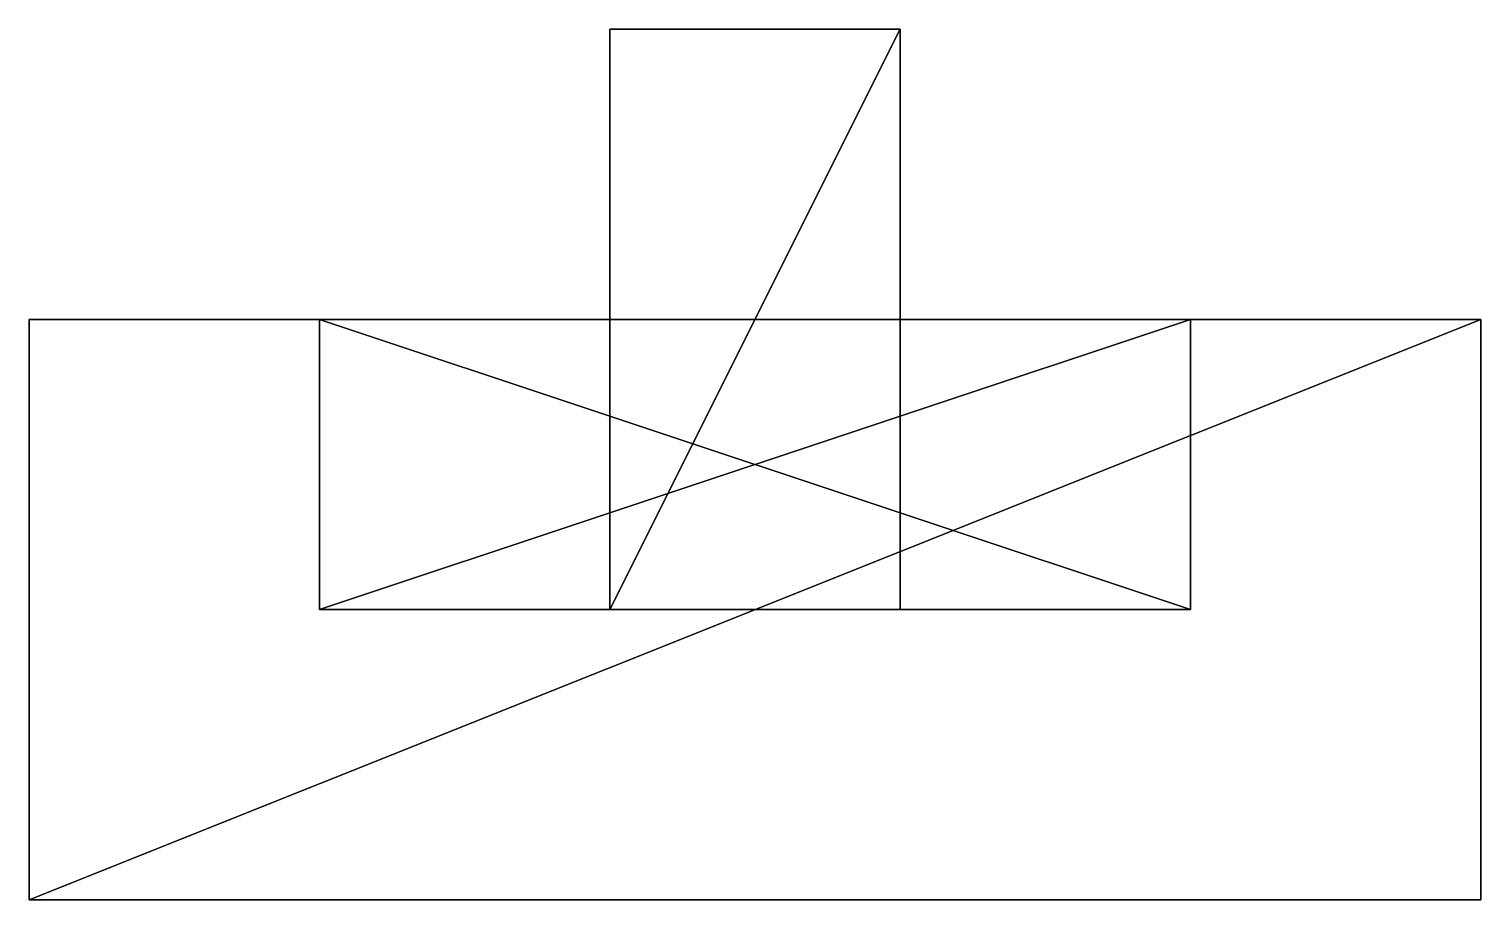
# Model space of a CAD drawing. Extents: x 0 to 5, y 0 to 3.
import ezdxf

# ---------------------------------------------------------------- set-up
doc = ezdxf.new("R2010")
doc.units = 0
doc.layers.get('0').update_dxf_attribs({"linetype": 'CONTINUOUS'})

# ---------------------------------------------------------------- blocks, each defined once
blk = doc.blocks.new('*U7')
at = {"color": 7}
mesh = blk.add_polyface(dxfattribs=at)
corners = [(2, 3, 2), (2, 3, 3), (3, 3, 2), (3, 3, 3)]
mesh.append_faces([[corners[k] for k in face] for face in [(0, 1, 2)]], dxfattribs={"vtx1": -1, "color": 7})
mesh.append_faces([[corners[k] for k in face] for face in [(1, 3, 2)]], dxfattribs={"vtx2": -1, "color": 7})
mesh = blk.add_polyface(dxfattribs=at)
corners = [(2, 1, 3), (3, 3, 3), (2, 3, 3), (3, 1, 3)]
mesh.append_faces([[corners[k] for k in face] for face in [(0, 1, 2)]], dxfattribs={"vtx0": -1, "color": 7})
mesh.append_faces([[corners[k] for k in face] for face in [(0, 3, 1)]], dxfattribs={"vtx2": -1, "color": 7})
mesh = blk.add_polyface(dxfattribs=at)
corners = [(2, 3, 2), (2, 1, 2), (2, 1, 3), (2, 3, 3)]
mesh.append_faces([[corners[k] for k in face] for face in [(0, 1, 2), (2, 3, 0)]], dxfattribs={"vtx2": -1, "color": 7})
mesh = blk.add_polyface(dxfattribs=at)
corners = [(3, 3, 2), (3, 1, 2), (2, 1, 2), (2, 3, 2)]
mesh.append_faces([[corners[k] for k in face] for face in [(0, 1, 2), (2, 3, 0)]], dxfattribs={"vtx2": -1, "color": 7})
mesh = blk.add_polyface(dxfattribs=at)
corners = [(3, 1, 3), (3, 1, 2), (3, 3, 2), (3, 3, 3)]
mesh.append_faces([[corners[k] for k in face] for face in [(0, 1, 2), (2, 3, 0)]], dxfattribs={"vtx2": -1, "color": 7})
mesh = blk.add_polyface(dxfattribs=at)
corners = [(4, 2, 4), (5, 2, 5), (5, 2), (1, 2, 4), (4, 2, 1), (0, 2), (0, 2, 5), (1, 2, 1)]
mesh.append_faces([[corners[k] for k in face] for face in [(0, 1, 2), (2, 4, 0), (3, 6, 1), (3, 5, 6), (5, 7, 4)]], dxfattribs={"vtx0": -1, "vtx2": -1, "color": 7})
mesh.append_faces([[corners[k] for k in face] for face in [(0, 3, 1), (2, 5, 4), (3, 7, 5)]], dxfattribs={"vtx1": -1, "vtx2": -1, "color": 7})
mesh = blk.add_polyface(dxfattribs=at)
corners = [(5, 2, 5), (0, 2, 5), (0, 0, 5), (5, 0, 5)]
mesh.append_faces([[corners[k] for k in face] for face in [(0, 1, 2), (2, 3, 0)]], dxfattribs={"vtx2": -1, "color": 7})
mesh = blk.add_polyface(dxfattribs=at)
corners = [(0, 0), (0, 0, 5), (0, 2, 5), (0, 2)]
mesh.append_faces([[corners[k] for k in face] for face in [(0, 1, 2), (2, 3, 0)]], dxfattribs={"vtx2": -1, "color": 7})
mesh = blk.add_polyface(dxfattribs=at)
corners = [(5, 2), (0, 0), (0, 2), (5, 0)]
mesh.append_faces([[corners[k] for k in face] for face in [(0, 1, 2)]], dxfattribs={"vtx0": -1, "color": 7})
mesh.append_faces([[corners[k] for k in face] for face in [(0, 3, 1)]], dxfattribs={"vtx2": -1, "color": 7})
mesh = blk.add_polyface(dxfattribs=at)
corners = [(4, 1, 4), (4, 2, 4), (1, 2, 4), (1, 1, 4)]
mesh.append_faces([[corners[k] for k in face] for face in [(0, 2, 1), (2, 0, 3)]], dxfattribs={"vtx0": -1, "color": 7})
mesh = blk.add_polyface(dxfattribs=at)
corners = [(1, 1, 1), (1, 1, 4), (1, 2, 1), (1, 2, 4)]
mesh.append_faces([[corners[k] for k in face] for face in [(1, 2, 3)]], dxfattribs={"vtx0": -1, "color": 7})
mesh.append_faces([[corners[k] for k in face] for face in [(0, 2, 1)]], dxfattribs={"vtx1": -1, "color": 7})
mesh = blk.add_polyface(dxfattribs=at)
corners = [(1, 1, 1), (1, 2, 1), (4, 2, 1), (4, 1, 1)]
mesh.append_faces([[corners[k] for k in face] for face in [(0, 2, 1), (2, 0, 3)]], dxfattribs={"vtx0": -1, "color": 7})
mesh = blk.add_polyface(dxfattribs=at)
corners = [(4, 2, 4), (4, 1, 4), (4, 1, 1), (4, 2, 1)]
mesh.append_faces([[corners[k] for k in face] for face in [(0, 2, 1), (2, 0, 3)]], dxfattribs={"vtx0": -1, "color": 7})
mesh = blk.add_polyface(dxfattribs=at)
corners = [(5, 2), (5, 2, 5), (5, 0), (5, 0, 5)]
mesh.append_faces([[corners[k] for k in face] for face in [(0, 1, 2)]], dxfattribs={"vtx1": -1, "color": 7})
mesh.append_faces([[corners[k] for k in face] for face in [(1, 3, 2)]], dxfattribs={"vtx2": -1, "color": 7})
mesh = blk.add_polyface(dxfattribs=at)
corners = [(2, 1, 3), (1, 1, 4), (1, 1, 1), (3, 1, 3), (2, 1, 2), (4, 1, 1), (4, 1, 4), (3, 1, 2)]
mesh.append_faces([[corners[k] for k in face] for face in [(0, 1, 3), (2, 4, 5), (3, 5, 7)]], dxfattribs={"vtx0": -1, "vtx1": -1, "color": 7})
mesh.append_faces([[corners[k] for k in face] for face in [(0, 2, 1), (2, 0, 4), (3, 1, 6), (3, 6, 5), (5, 4, 7)]], dxfattribs={"vtx0": -1, "vtx2": -1, "color": 7})
mesh = blk.add_polyface(dxfattribs=at)
corners = [(5, 0), (5, 0, 5), (0, 0), (0, 0, 5)]
mesh.append_faces([[corners[k] for k in face] for face in [(0, 1, 2)]], dxfattribs={"vtx1": -1, "color": 7})
mesh.append_faces([[corners[k] for k in face] for face in [(1, 3, 2)]], dxfattribs={"vtx2": -1, "color": 7})

msp = doc.modelspace()

# ---------------------------------------------------------------- block references
msp.add_blockref('*U7', (0, 0))

doc.saveas('drawing.dxf')
